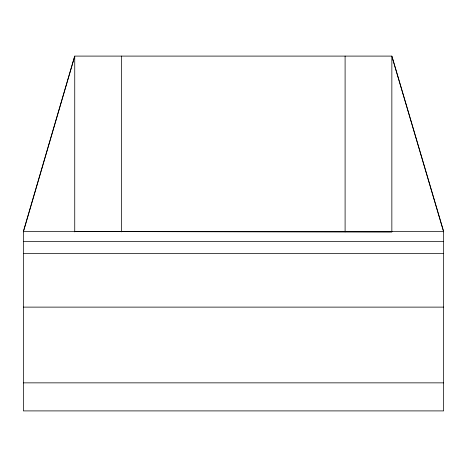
<?xml version="1.0" encoding="UTF-8"?>
<svg xmlns="http://www.w3.org/2000/svg" width="467" height="467" viewBox="0 0 467 467"><rect width="100%" height="100%" fill="white"/><g stroke="black" fill="none" stroke-linecap="round" stroke-linejoin="round"><path stroke-width="0.7" d="M443.65 231.865L391.848 56.098L391.848 231.865L23.35 231.562L23.35 410.902L443.65 410.902L443.65 231.562L391.848 56.098L74.738 56.098L23.35 231.562M23.35 231.865L74.738 56.098L74.738 231.865M443.65 231.562L74.738 231.585L391.848 231.865M23.35 241.544L443.65 241.544M23.35 253.575L443.65 253.575M23.35 307.123L443.65 307.123M23.35 382.852L443.65 382.852M345.101 56.098L345.101 231.865M121.484 56.098L121.484 231.865"/></g></svg>
